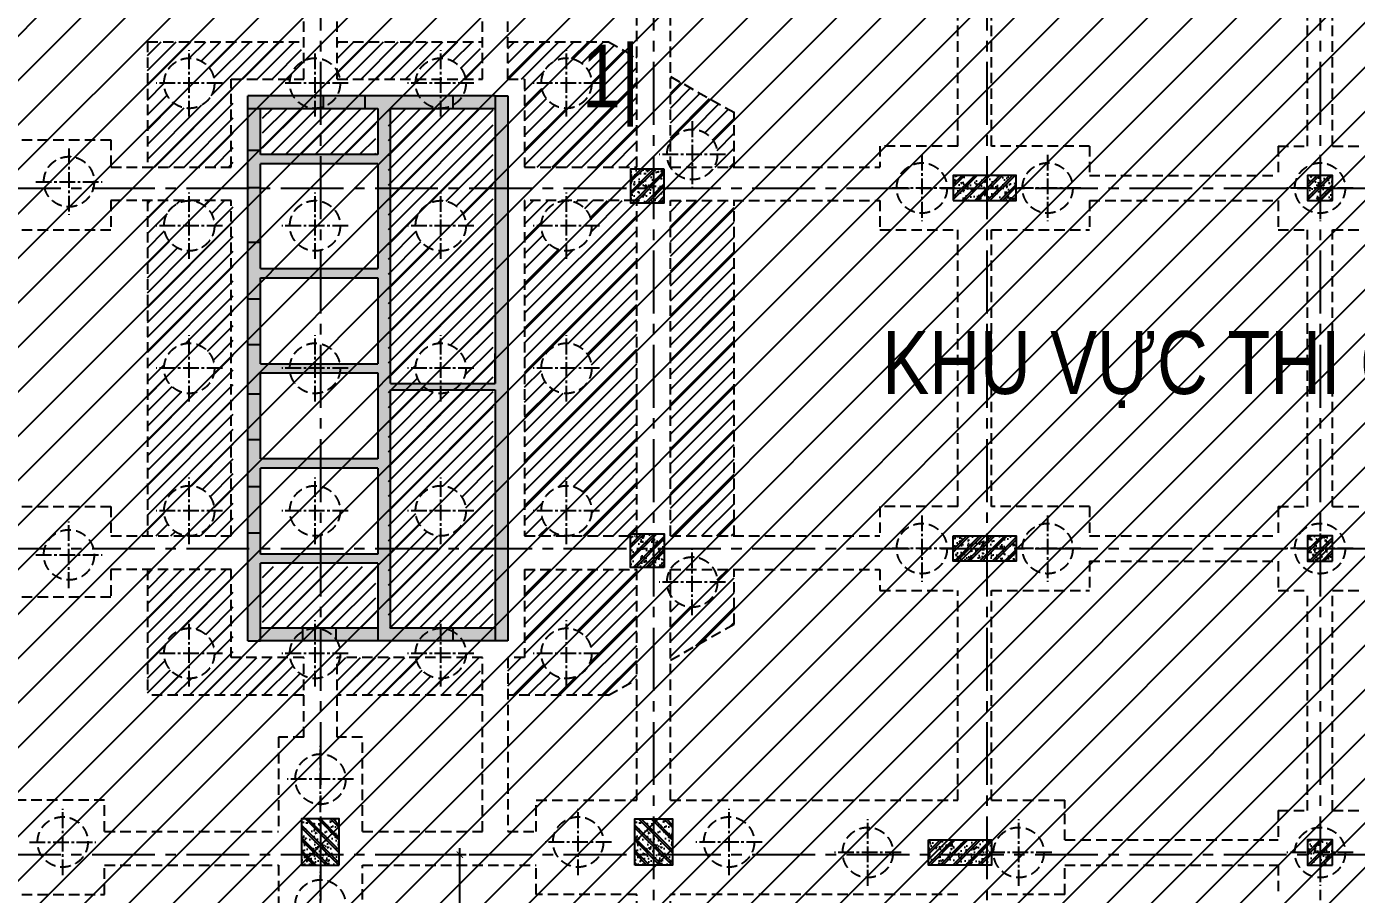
# Model space of a CAD drawing. Extents: x 71 to 3057337, y -14 to 345257.
# Drawn here: x 2938192 to 2969922, y 289256 to 309957 of the extents above; entities that cross this region are included whole.
import ezdxf
from ezdxf.enums import TextEntityAlignment as Align

# ---------------------------------------------------------------- set-up
doc = ezdxf.new("R2010")
doc.units = 0
doc.header["$LTSCALE"] = 1000
doc.header["$MEASUREMENT"] = 0
doc.header["$PDMODE"] = 3
doc.linetypes.add('CENTER2', pattern=[1.125, 0.75, -0.125, 0.125, -0.125])
doc.linetypes.add('HIDDEN', pattern=[0.375, 0.25, -0.125])
doc.layers.get('0').update_dxf_attribs({"linetype": 'CONTINUOUS'})
doc.layers.get('Defpoints').update_dxf_attribs({"linetype": 'CONTINUOUS'})
for name, color, linetype in [('03BORDER', 3, 'CONTINUOUS'), ('CDC.01.AXIS', 160, 'CENTER2'), ('CDC.02.DIM', 1, 'CONTINUOUS'), ('CDC.04.HIDDEN', 8, 'HIDDEN'), ('CDC.09.COLUMN', 4, 'CONTINUOUS'), ('CDC.10.HATCH', 9, 'CONTINUOUS'), ('CDC.16.BIGTEXT', 6, 'CONTINUOUS')]:
    doc.layers.add(name, color=color, linetype=linetype)
doc.styles.add('ARIAL', font='arial.ttf', dxfattribs={"width": 0.6})
doc.dimstyles.new('D150', dxfattribs={"dimscale": 150, "dimtxt": 2.5, "dimasz": 1, "dimexe": 1, "dimexo": 0, "dimgap": 1, "dimtad": 1, "dimdec": 0, "dimdsep": 46, "dimtxsty": 'ARIAL', "dimblk": 'ARCHTICK', "dimcen": 1, "dimdle": 1, "dimclrd": 1, "dimclre": 1, "dimclrt": 2, "dimadec": 0, "dimazin": 0, "dimtfac": 0.00072, "dimtdec": 0, "dimtix": 1, "dimtmove": 2, "dimatfit": 3, "dimldrblk": 'ARCHTICK', "dimfxl": 1, "dimtolj": 1, "dimlwd": -1, "dimlwe": -1, "dimarcsym": 0})
pattern_1 = [(45, (-322837.27, 0), (-176.776695, 176.776695), [])]
pattern_2 = [(50, (-323337.27, 0), (358.63009, -31.376067), [37.5, -412.5]), (355, (-323337.27, 0), (-69.37567, 376.09607), [30, -330]), (100.4514, (-323307.4, -2.6), (289.25469, 344.71977), [31.870095, -350.571056]), (46.1842, (-323337.27, 100), (533.62052, -82.75951), [56.25, -618.75]), (96.6356, (-323292.8, 93.1), (467.33135, 487.05894), [47.80514, -525.8565]), (351.1842, (-323337.3, 100), (467.33097, 487.0593), [45, -495]), (21, (-323287.27, 75), (298.453526, -201.309445), [37.5, -412.5]), (326, (-323287.27, 75), (121.657666, 362.57502), [30, -330]), (71.4514, (-323262.4, 58.22), (420.111314, 161.26525), [31.870095, -350.571056]), (37.5, (-323337.27, 0), (6.079928, 166.446927), [0, -326, 0, -335, 0, -331.25]), (7.5, (-323337.27, 0), (131.534769, 197.205856), [0, -191, 0, -318.5, 0, -126.25]), (327.5, (-323448.77, 0), (266.911218, -11.277436), [0, -125, 0, -390, 0, -517.5]), (317.5, (-323498.77, 0), (291.593085, 50.05249), [0, -162.5, 0, -259, 0, -367.5]), (45, (-323337.27, 0), (-150.26019, 150.26019), []), (45, (-323337.27, 61.25), (-150.26019, 150.26019), [])]
pattern_3 = [(50, (-323387.27, 0), (358.63009, -31.376067), [37.5, -412.5]), (355, (-323387.27, 0), (-69.37567, 376.09607), [30, -330]), (100.4514, (-323357.4, -2.6), (289.25469, 344.71977), [31.870095, -350.571056]), (46.1842, (-323387.27, 100), (533.62052, -82.75951), [56.25, -618.75]), (96.6356, (-323342.8, 93.1), (467.33135, 487.05894), [47.80514, -525.8565]), (351.1842, (-323387.3, 100), (467.33097, 487.0593), [45, -495]), (21, (-323337.27, 75), (298.453526, -201.309445), [37.5, -412.5]), (326, (-323337.27, 75), (121.657666, 362.57502), [30, -330]), (71.4514, (-323312.4, 58.22), (420.111314, 161.26525), [31.870095, -350.571056]), (37.5, (-323387.27, 0), (6.079928, 166.446927), [0, -326, 0, -335, 0, -331.25]), (7.5, (-323387.27, 0), (131.534769, 197.205856), [0, -191, 0, -318.5, 0, -126.25]), (327.5, (-323498.77, 0), (266.911218, -11.277436), [0, -125, 0, -390, 0, -517.5]), (317.5, (-323548.77, 0), (291.593085, 50.05249), [0, -162.5, 0, -259, 0, -367.5]), (45, (-323387.27, 0), (-150.26019, 150.26019), []), (45, (-323387.27, 61.25), (-150.26019, 150.26019), [])]
pattern_4 = [(50, (-323087.27, 0), (358.63009, -31.376067), [37.5, -412.5]), (355, (-323087.27, 0), (-69.37567, 376.09607), [30, -330]), (100.4514, (-323057.4, -2.6), (289.25469, 344.71977), [31.870095, -350.571056]), (46.1842, (-323087.27, 100), (533.62052, -82.75951), [56.25, -618.75]), (96.6356, (-323042.8, 93.1), (467.33135, 487.05894), [47.80514, -525.8565]), (351.1842, (-323087.3, 100), (467.33097, 487.0593), [45, -495]), (21, (-323037.27, 75), (298.453526, -201.309445), [37.5, -412.5]), (326, (-323037.27, 75), (121.657666, 362.57502), [30, -330]), (71.4514, (-323012.4, 58.22), (420.111314, 161.26525), [31.870095, -350.571056]), (37.5, (-323087.27, 0), (6.079928, 166.446927), [0, -326, 0, -335, 0, -331.25]), (7.5, (-323087.27, 0), (131.534769, 197.205856), [0, -191, 0, -318.5, 0, -126.25]), (327.5, (-323198.77, 0), (266.911218, -11.277436), [0, -125, 0, -390, 0, -517.5]), (317.5, (-323248.77, 0), (291.593085, 50.05249), [0, -162.5, 0, -259, 0, -367.5]), (45, (-323087.27, 0), (-150.26019, 150.26019), []), (45, (-323087.27, 61.25), (-150.26019, 150.26019), [])]
pattern_5 = [(45, (-322187.27, 0), (-176.776695, 176.776695), [])]

# ---------------------------------------------------------------- blocks, each defined once
blk = doc.blocks.new('_ARCHTICK')
at = {"color": 0, "linetype": 'ByBlock', "const_width": 0.15}
blk.add_lwpolyline([(-0.5, -0.5), (0.5, 0.5)], dxfattribs=at)
blk = doc.blocks.new('*D333')
at = {"layer": 'CDC.02.DIM', "color": 1, "transparency": 16777216}
for p, q in [((2948530, 286997), (2948530, 290356)), ((2947745, 290206), (2948680, 290206)), ((2947745, 287147), (2948680, 287147))]:
    blk.add_line(p, q, dxfattribs=at)
at = {"layer": 'Defpoints', "color": 0, "transparency": 16777216}
for p in [(2947745, 290206), (2948530, 290206), (2947745, 287147)]:
    blk.add_point(p, dxfattribs=at)
at = {"layer": 'CDC.02.DIM', "color": 1, "transparency": 16777216, "xscale": 150, "yscale": 150, "zscale": 150}
for p, rotation in [((2948530, 290206), 90), ((2948530, 287147), 270)]:
    blk.add_blockref('_ARCHTICK', p, dxfattribs=dict(at, rotation=rotation))
at = {"layer": 'CDC.02.DIM', "color": 2, "transparency": 16777216, "insert": (2948188, 288676), "char_height": 375, "attachment_point": 5, "rotation": 90, "style": 'ARIAL'}
blk.add_mtext('\\A1;3060', dxfattribs=at)
blk = doc.blocks.new('7.95M')
at = {"layer": 'CDC.10.HATCH'}
h = blk.add_hatch(dxfattribs=at)
h.set_pattern_fill('ANSI31', color=256, scale=2000, style=0)
h.set_pattern_definition(pattern_1)
h.paths.add_polyline_path([(1433942, -83958), (1430262, -83958), (1430262, -86948), (1432312, -86948), (1432312, -84848), (1433671, -84848, -0.213373), (1433942, -84440)])
h.paths.add_polyline_path([(1431862, -84948, -1), (1430662, -84948, -1)], flags=16)
h.paths.add_polyline_path([(1432312, -87748), (1431262, -87748), (1431262, -87748, -0.414214), (1431862, -88348, -1), (1430662, -88348, -0.414214), (1431262, -87748), (1431262, -87748), (1430262, -87748), (1430262, -95748), (1431256, -95748, -0.410929), (1430662, -95148, -1), (1431862, -95148, -0.410929), (1431269, -95748), (1432312, -95748)])
h.paths.add_polyline_path([(1431862, -91748, -1), (1430662, -91748, -1)], flags=16)
h.paths.add_polyline_path([(1432312, -96548), (1430262, -96548), (1430262, -99548), (1433942, -99548), (1433942, -99055, -0.21337), (1433671, -98648), (1432312, -98648)])
h.paths.add_polyline_path([(1431862, -98548, -1), (1430662, -98548, -1)], flags=16)
edge = h.paths.add_edge_path()
edge.add_line((1434792, -83958), (1434792, -84667))
edge.add_arc((1434262, -84948), 600, 9.5934, 27.9468, ccw=False)
edge.add_line((1434854, -84848), (1436671, -84848))
edge.add_arc((1437262, -84948), 600, 9.5934, 170.4066, ccw=False)
edge.add_line((1437854, -84848), (1438212, -84848))
edge.add_line((1438212, -84848), (1438212, -83958))
edge.add_line((1438212, -83958), (1434792, -83958))
edge = h.paths.add_edge_path()
edge.add_line((1434792, -98829), (1434792, -99548))
edge.add_line((1434792, -99548), (1438212, -99548))
edge.add_line((1438212, -99548), (1438212, -98648))
edge.add_line((1438212, -98648), (1437854, -98648))
edge.add_arc((1437262, -98548), 600, 189.5941, 350.4059, ccw=False)
edge.add_line((1436671, -98648), (1434854, -98648))
edge.add_arc((1434262, -98548), 600, 332.0532, 350.4059, ccw=False)
h = blk.add_hatch(dxfattribs=at)
h.set_pattern_fill('ANSI31', color=256, scale=2000, style=0)
h.set_pattern_definition(pattern_5)
h.paths.add_polyline_path([(1441942, -84340), (1441262, -83958), (1438862, -83958), (1438862, -84848), (1439262, -84848), (1439262, -86948), (1441942, -86948)])
h.paths.add_polyline_path([(1439662, -84948, -1), (1440862, -84948, -1)], flags=16)
h.paths.add_polyline_path([(1444262, -85644), (1442742, -84790), (1442742, -86348, -0.767797), (1443862, -86648, -0.131634), (1443782, -86948), (1444262, -86948)])
h.paths.add_polyline_path([(1439741, -86920), (1442048, -86920), (1442048, -86183), (1439741, -86183)], flags=9)
h = blk.add_hatch(dxfattribs=at)
h.set_pattern_fill('CHAU-01', color=256, scale=50, style=0, pattern_type=2)
h.set_pattern_definition([(50, (-322787.27, 0), (358.63009, -31.376067), [37.5, -412.5]), (355, (-322787.27, 0), (-69.37567, 376.09607), [30, -330]), (100.4514, (-322757.4, -2.6), (289.25469, 344.71977), [31.870095, -350.571056]), (46.1842, (-322787.27, 100), (533.62052, -82.75951), [56.25, -618.75]), (96.6356, (-322742.8, 93.1), (467.33135, 487.05894), [47.80514, -525.8565]), (351.1842, (-322787.3, 100), (467.33097, 487.0593), [45, -495]), (21, (-322737.27, 75), (298.453526, -201.309445), [37.5, -412.5]), (326, (-322737.27, 75), (121.657666, 362.57502), [30, -330]), (71.4514, (-322712.4, 58.22), (420.111314, 161.26525), [31.870095, -350.571056]), (37.5, (-322787.27, 0), (6.079928, 166.446927), [0, -326, 0, -335, 0, -331.25]), (7.5, (-322787.27, 0), (131.534769, 197.205856), [0, -191, 0, -318.5, 0, -126.25]), (327.5, (-322898.77, 0), (266.911218, -11.277436), [0, -125, 0, -390, 0, -517.5]), (317.5, (-322948.77, 0), (291.593085, 50.05249), [0, -162.5, 0, -259, 0, -367.5]), (45, (-322787.27, 0), (-150.26019, 150.26019), []), (45, (-322787.27, 61.25), (-150.26019, 150.26019), [])])
h.paths.add_polyline_path([(1434761, -97948), (1433963, -97948), (1433963, -98248), (1434761, -98248)], flags=17)
h.paths.add_polyline_path([(1432962, -98248), (1432962, -96398), (1435762, -96398), (1435762, -97948), (1435762, -98248), (1437560, -98248), (1437560, -97948), (1436062, -97948), (1436062, -92258), (1438562, -92258), (1438562, -98248), (1438862, -98248), (1438862, -85248), (1438562, -85248), (1438562, -92108), (1436062, -92108), (1436062, -86648), (1436062, -85548), (1437562, -85548), (1437562, -85248), (1435462, -85248), (1435462, -85548), (1435762, -85548), (1435762, -86648), (1432962, -86648), (1432962, -85548), (1434462, -85548), (1434462, -85248), (1432662, -85248), (1432662, -87443), (1432962, -87443), (1432962, -86868), (1435762, -86868), (1435762, -89368), (1432962, -89368), (1432962, -88743), (1432662, -88743), (1432662, -90088), (1432962, -90088), (1432962, -89588), (1435762, -89588), (1435762, -91638), (1432962, -91638), (1432962, -91188), (1432662, -91188), (1432662, -92358), (1432962, -92358), (1432962, -91858), (1435762, -91858), (1435762, -93908), (1432962, -93908), (1432962, -93458), (1432662, -93458), (1432662, -94578), (1432962, -94578), (1432962, -94128), (1435762, -94128), (1435762, -96178), (1432962, -96178), (1432962, -95678), (1432662, -95678), (1432662, -98248)])
h = blk.add_hatch(dxfattribs=at)
h.set_pattern_fill('CHAU-01', color=256, scale=50, style=0, pattern_type=2)
h.set_pattern_definition([(50, (-322787.27, 0), (358.63009, -31.376067), [37.5, -412.5]), (355, (-322787.27, 0), (-69.37567, 376.09607), [30, -330]), (100.4514, (-322757.4, -2.6), (289.25469, 344.71977), [31.870095, -350.571056]), (46.1842, (-322787.27, 100), (533.62052, -82.75951), [56.25, -618.75]), (96.6356, (-322742.8, 93.1), (467.33135, 487.05894), [47.80514, -525.8565]), (351.1842, (-322787.3, 100), (467.33097, 487.0593), [45, -495]), (21, (-322737.27, 75), (298.453526, -201.309445), [37.5, -412.5]), (326, (-322737.27, 75), (121.657666, 362.57502), [30, -330]), (71.4514, (-322712.4, 58.22), (420.111314, 161.26525), [31.870095, -350.571056]), (37.5, (-322787.27, 0), (6.079928, 166.446927), [0, -326, 0, -335, 0, -331.25]), (7.5, (-322787.27, 0), (131.534769, 197.205856), [0, -191, 0, -318.5, 0, -126.25]), (327.5, (-322898.77, 0), (266.911218, -11.277436), [0, -125, 0, -390, 0, -517.5]), (317.5, (-322948.77, 0), (291.593085, 50.05249), [0, -162.5, 0, -259, 0, -367.5]), (45, (-322787.27, 0), (-150.26019, 150.26019), []), (45, (-322787.27, 61.25), (-150.26019, 150.26019), [])])
h.paths.add_polyline_path([(1435462, -85248), (1434462, -85248), (1434462, -85548), (1435462, -85548)])
h.paths.add_polyline_path([(1438562, -85248), (1437562, -85248), (1437562, -85548), (1438562, -85548)])
h.paths.add_polyline_path([(1432962, -87448), (1432662, -87448), (1432662, -88743), (1432962, -88743)])
h.paths.add_polyline_path([(1432962, -90088), (1432662, -90088), (1432662, -91188), (1432962, -91188)])
h.paths.add_polyline_path([(1432962, -92358), (1432662, -92358), (1432662, -93458), (1432962, -93458)])
h.paths.add_polyline_path([(1432962, -94578), (1432662, -94578), (1432662, -95678), (1432962, -95678)])
h.paths.add_polyline_path([(1433963, -97948), (1432962, -97948), (1432962, -98248), (1433963, -98248)])
h.paths.add_polyline_path([(1435762, -97948), (1434761, -97948), (1434761, -98248), (1435762, -98248)])
h.paths.add_polyline_path([(1438562, -97948), (1437560, -97948), (1437560, -98248), (1438562, -98248)])
h = blk.add_hatch(dxfattribs=at)
h.set_pattern_fill('ANSI31', color=256, scale=2000, style=0)
h.set_pattern_definition(pattern_1)
h.paths.add_polyline_path([(1434342, -96478), (1433012, -96478), (1433012, -97948), (1434113, -97948), (1434113, -97948), (1434222, -97948), (1434222, -97948), (1434342, -97948)])
h.paths.add_polyline_path([(1435712, -96478), (1434342, -96478), (1434342, -97948), (1434711, -97948), (1435712, -97948)])
h.paths.add_polyline_path([(1434342, -85548), (1433012, -85548), (1433012, -86648), (1434342, -86648)])
h.paths.add_polyline_path([(1435712, -85548), (1434342, -85548), (1434342, -86648), (1435712, -86648)])
h.paths.add_polyline_path([(1438512, -87448), (1436012, -87448), (1436012, -96048), (1438512, -96048)])
h.paths.add_polyline_path([(1437862, -91748, -1), (1436662, -91748, -1)], flags=16)
h.paths.add_polyline_path([(1437862, -95148, -1), (1436662, -95148, -1)], flags=16)
h.paths.add_polyline_path([(1438512, -96048), (1436012, -96048), (1436012, -97948), (1438512, -97948)])
edge = h.paths.add_edge_path()
edge.add_arc((1437262, -88348), 600, 0, 360)
h.paths.add_polyline_path([(1438512, -85548), (1436012, -85548), (1436012, -87448), (1438512, -87448)])
h = blk.add_hatch(dxfattribs=at)
h.set_pattern_fill('CHAU-01', color=256, scale=50, style=0, pattern_type=2)
h.set_pattern_definition(pattern_4)
h.paths.add_polyline_path([(1442342, -86998), (1441793, -86998), (1441793, -87448), (1442342, -87448)])
h.paths.add_polyline_path([(1442342, -87448), (1441793, -87448), (1441793, -87798), (1442342, -87798)])
h.paths.add_polyline_path([(1442593, -87448), (1442342, -87448), (1442342, -87798), (1442593, -87798)])
h.paths.add_polyline_path([(1442593, -86998), (1442342, -86998), (1442342, -87448), (1442593, -87448)])
h = blk.add_hatch(dxfattribs=at)
h.set_pattern_fill('CHAU-01', color=256, scale=50, style=0, pattern_type=2)
h.set_pattern_definition(pattern_3)
h.paths.add_polyline_path([(1449492, -87748), (1450883, -87748), (1450883, -87398), (1449492, -87398)])
h.paths.add_polyline_path([(1449492, -87398), (1450883, -87398), (1450883, -87148), (1449492, -87148)])
h.paths.add_polyline_path([(1450883, -87398), (1450992, -87398), (1450992, -87148), (1450883, -87148)])
h.paths.add_polyline_path([(1450883, -87748), (1450992, -87748), (1450992, -87398), (1450883, -87398)])
h = blk.add_hatch(dxfattribs=at)
h.set_pattern_fill('CHAU-01', color=256, scale=50, style=0, pattern_type=2)
h.set_pattern_definition(pattern_2)
h.paths.add_polyline_path([(1458542, -87148), (1457942, -87148), (1457942, -87748), (1458542, -87748)])
h = blk.add_hatch(dxfattribs=at)
h.set_pattern_fill('ANSI31', color=256, scale=2000, style=0)
h.set_pattern_definition(pattern_5)
h.paths.add_polyline_path([(1441942, -87798), (1441793, -87798), (1441793, -87748), (1440262, -87748), (1440262, -87748, -0.414214), (1440862, -88348, -1), (1439662, -88348, -0.414214), (1440262, -87748), (1440262, -87748), (1439262, -87748), (1439262, -95748), (1440256, -95748, -0.410929), (1439662, -95148, -1), (1440862, -95148, -0.410929), (1440269, -95748), (1441793, -95748), (1441793, -95698), (1441942, -95698)])
h.paths.add_polyline_path([(1439662, -91748, -1), (1440862, -91748, -1)], flags=16)
h.paths.add_polyline_path([(1444262, -87748), (1442742, -87748), (1442742, -95748), (1444262, -95748)])
h.paths.add_polyline_path([(1441943, -92599), (1441943, -89942), (1441205, -89942), (1441205, -92599)], flags=9)
h.paths.add_polyline_path([(1439997, -92424), (1439997, -90117), (1439260, -90117), (1439260, -92424)], flags=9)
h.paths.add_polyline_path([(1439741, -95720), (1442048, -95720), (1442048, -94983), (1439741, -94983)], flags=9)
h = blk.add_hatch(dxfattribs=at)
h.set_pattern_fill('CHAU-01', color=256, scale=50, style=0, pattern_type=2)
h.set_pattern_definition(pattern_4)
h.paths.add_polyline_path([(1442342, -95698), (1441793, -95698), (1441793, -96048), (1442342, -96048)])
h.paths.add_polyline_path([(1442342, -96048), (1441793, -96048), (1441793, -96498), (1442342, -96498)])
h.paths.add_polyline_path([(1442593, -96048), (1442342, -96048), (1442342, -96498), (1442593, -96498)])
h.paths.add_polyline_path([(1442593, -95698), (1442342, -95698), (1442342, -96048), (1442593, -96048)])
h = blk.add_hatch(dxfattribs=at)
h.set_pattern_fill('CHAU-01', color=256, scale=50, style=0, pattern_type=2)
h.set_pattern_definition(pattern_3)
h.paths.add_polyline_path([(1449492, -95748), (1450883, -95748), (1450883, -96098), (1449492, -96098)])
h.paths.add_polyline_path([(1449492, -96098), (1450883, -96098), (1450883, -96348), (1449492, -96348)])
h.paths.add_polyline_path([(1450883, -96098), (1450992, -96098), (1450992, -96348), (1450883, -96348)])
h.paths.add_polyline_path([(1450883, -95748), (1450992, -95748), (1450992, -96098), (1450883, -96098)])
h = blk.add_hatch(dxfattribs=at)
h.set_pattern_fill('CHAU-01', color=256, scale=50, style=0, pattern_type=2)
h.set_pattern_definition(pattern_2)
h.paths.add_polyline_path([(1458542, -95748), (1457942, -95748), (1457942, -96348), (1458542, -96348)])
h = blk.add_hatch(dxfattribs=at)
h.set_pattern_fill('ANSI31', color=256, scale=2000, style=0)
h.set_pattern_definition(pattern_5)
h.paths.add_polyline_path([(1441942, -96548), (1439262, -96548), (1439262, -98648), (1438862, -98648), (1438862, -99548), (1441262, -99548), (1441942, -99163)])
h.paths.add_polyline_path([(1440862, -98548, -1), (1439662, -98548, -1)], flags=16)
h.paths.add_polyline_path([(1444262, -96548), (1443782, -96548, -0.131671), (1443862, -96848, -0.767797), (1442742, -97147), (1442742, -98711), (1444262, -97851)])
h = blk.add_hatch(dxfattribs=at)
h.set_pattern_fill('CHAU-01', color=256, scale=50, style=0, pattern_type=2)
h.set_pattern_definition([(310, (-331037.27, -183495.4), (358.63009, 31.376067), [37.5, -412.5]), (5, (-331037.27, -183495.4), (-69.37567, -376.09607), [30, -330]), (259.5486, (-331007.4, -183492.77), (289.25469, -344.71977), [31.870095, -350.571056]), (313.8158, (-331037.27, -183595.4), (533.62052, 82.75951), [56.25, -618.75]), (263.3644, (-330992.8, -183588.5), (467.33135, -487.05894), [47.80514, -525.8565]), (8.8158, (-331037.3, -183595.4), (467.33097, -487.0593), [45, -495]), (339, (-330987.27, -183570.4), (298.453526, 201.309445), [37.5, -412.5]), (34, (-330987.27, -183570.4), (121.657666, -362.57502), [30, -330]), (288.5486, (-330962.4, -183553.6), (420.111314, -161.26525), [31.870095, -350.571056]), (322.5, (-331037.27, -183495.39), (6.079928, -166.446927), [0, -326, 0, -335, 0, -331.25]), (352.5, (-331037.27, -183495.39), (131.534769, -197.205856), [0, -191, 0, -318.5, 0, -126.25]), (32.5, (-331148.77, -183495.39), (266.911218, 11.277436), [0, -125, 0, -390, 0, -517.5]), (42.5, (-331198.77, -183495.39), (291.593085, -50.05249), [0, -162.5, 0, -259, 0, -367.5]), (315, (-331037.27, -183495.39), (-150.26019, -150.26019), []), (315, (-331037.27, -183556.64), (-150.26019, -150.26019), [])])
h.paths.add_polyline_path([(1434392, -103598), (1433942, -103598), (1433942, -103348), (1434392, -103348)])
h.paths.add_polyline_path([(1434392, -103348), (1433942, -103348), (1433942, -102498), (1434392, -102498)])
h.paths.add_polyline_path([(1434842, -103348), (1434392, -103348), (1434392, -102498), (1434842, -102498)])
h.paths.add_polyline_path([(1434842, -103598), (1434392, -103598), (1434392, -103348), (1434842, -103348)])
h = blk.add_hatch(dxfattribs=at)
h.set_pattern_fill('CHAU-01', color=256, scale=50, style=0, pattern_type=2)
h.set_pattern_definition([(310, (-323087.27, -183495.4), (358.63009, 31.376067), [37.5, -412.5]), (5, (-323087.27, -183495.4), (-69.37567, -376.09607), [30, -330]), (259.5486, (-323057.4, -183492.77), (289.25469, -344.71977), [31.870095, -350.571056]), (313.8158, (-323087.27, -183595.4), (533.62052, 82.75951), [56.25, -618.75]), (263.3644, (-323042.8, -183588.5), (467.33135, -487.05894), [47.80514, -525.8565]), (8.8158, (-323087.3, -183595.4), (467.33097, -487.0593), [45, -495]), (339, (-323037.27, -183570.4), (298.453526, 201.309445), [37.5, -412.5]), (34, (-323037.27, -183570.4), (121.657666, -362.57502), [30, -330]), (288.5486, (-323012.4, -183553.6), (420.111314, -161.26525), [31.870095, -350.571056]), (322.5, (-323087.27, -183495.39), (6.079928, -166.446927), [0, -326, 0, -335, 0, -331.25]), (352.5, (-323087.27, -183495.39), (131.534769, -197.205856), [0, -191, 0, -318.5, 0, -126.25]), (32.5, (-323198.77, -183495.39), (266.911218, 11.277436), [0, -125, 0, -390, 0, -517.5]), (42.5, (-323248.77, -183495.39), (291.593085, -50.05249), [0, -162.5, 0, -259, 0, -367.5]), (315, (-323087.27, -183495.39), (-150.26019, -150.26019), []), (315, (-323087.27, -183556.64), (-150.26019, -150.26019), [])])
h.paths.add_polyline_path([(1442342, -103598), (1441892, -103598), (1441892, -103348), (1442342, -103348)])
h.paths.add_polyline_path([(1442342, -103348), (1441892, -103348), (1441892, -102498), (1442342, -102498)])
h.paths.add_polyline_path([(1442792, -103348), (1442342, -103348), (1442342, -102498), (1442792, -102498)])
h.paths.add_polyline_path([(1442792, -103598), (1442342, -103598), (1442342, -103348), (1442792, -103348)])
h = blk.add_hatch(dxfattribs=at)
h.set_pattern_fill('CHAU-01', color=256, scale=50, style=0, pattern_type=2)
h.set_pattern_definition(pattern_3)
h.paths.add_polyline_path([(1448902, -102998), (1450292, -102998), (1450292, -103348), (1448902, -103348)])
h.paths.add_polyline_path([(1448902, -103348), (1450292, -103348), (1450292, -103598), (1448902, -103598)])
h.paths.add_polyline_path([(1450292, -103348), (1450402, -103348), (1450402, -103598), (1450292, -103598)])
h.paths.add_polyline_path([(1450292, -102998), (1450402, -102998), (1450402, -103348), (1450292, -103348)])
h = blk.add_hatch(dxfattribs=at)
h.set_pattern_fill('CHAU-01', color=256, scale=50, style=0, pattern_type=2)
h.set_pattern_definition(pattern_2)
h.paths.add_polyline_path([(1458542, -102998), (1457942, -102998), (1457942, -103598), (1458542, -103598)])
at = {"layer": 'CDC.01.AXIS', "ltscale": 2}
for p, q in [((1434392, -61938), (1434392, -120474)), ((1442342, -61938), (1442342, -120474)), ((1450292, -61938), (1450292, -120474)), ((1458242, -61938), (1458242, -120474)), ((1410944, -87448), (1517957, -87448)), ((1410944, -96048), (1517957, -96048)), ((1410944, -103348), (1517957, -103348))]:
    blk.add_line(p, q, dxfattribs=at)
at = {"layer": 'CDC.01.AXIS', "ltscale": 0.5}
for p, q in [((1431262, -85740), (1431262, -84156)), ((1434262, -85740), (1434262, -84156)), ((1437262, -85740), (1437262, -84156)), ((1440262, -85740), (1440262, -84156)), ((1432054, -84948), (1430470, -84948)), ((1435054, -84948), (1433470, -84948)), ((1438054, -84948), (1436470, -84948)), ((1441054, -84948), (1439470, -84948)), ((1443262, -85856), (1443262, -87440)), ((1428392, -86506), (1428392, -88090)), ((1444054, -86648), (1442470, -86648)), ((1448742, -86656), (1448742, -88240)), ((1451742, -86656), (1451742, -88240)), ((1458242, -86656), (1458242, -88240)), ((1427600, -87298), (1429184, -87298)), ((1431262, -89140), (1431262, -87556)), ((1434262, -89140), (1434262, -87556)), ((1437262, -89140), (1437262, -87556)), ((1440262, -89140), (1440262, -87556)), ((1449534, -87448), (1447950, -87448)), ((1452534, -87448), (1450950, -87448)), ((1459034, -87448), (1457450, -87448)), ((1432054, -88348), (1430470, -88348)), ((1435054, -88348), (1433470, -88348)), ((1438054, -88348), (1436470, -88348)), ((1441054, -88348), (1439470, -88348)), ((1431262, -92540), (1431262, -90956)), ((1434262, -92540), (1434262, -90956)), ((1437262, -92540), (1437262, -90956)), ((1440262, -92540), (1440262, -90956)), ((1432054, -91748), (1430470, -91748)), ((1435054, -91748), (1433470, -91748)), ((1438054, -91748), (1436470, -91748)), ((1441054, -91748), (1439470, -91748)), ((1431262, -95940), (1431262, -94356)), ((1434262, -95940), (1434262, -94356)), ((1437262, -95940), (1437262, -94356)), ((1440262, -95940), (1440262, -94356)), ((1432054, -95148), (1430470, -95148)), ((1435054, -95148), (1433470, -95148)), ((1438054, -95148), (1436470, -95148)), ((1441054, -95148), (1439470, -95148)), ((1428392, -96990), (1428392, -95406)), ((1448742, -95256), (1448742, -96840)), ((1451742, -95256), (1451742, -96840)), ((1458242, -95256), (1458242, -96840)), ((1443262, -97640), (1443262, -96056)), ((1449534, -96048), (1447950, -96048)), ((1452534, -96048), (1450950, -96048)), ((1459034, -96048), (1457450, -96048)), ((1427600, -96198), (1429184, -96198)), ((1444054, -96848), (1442470, -96848)), ((1431262, -99340), (1431262, -97756)), ((1434262, -99340), (1434262, -97756)), ((1437262, -99340), (1437262, -97756)), ((1440262, -99340), (1440262, -97756)), ((1432054, -98548), (1430470, -98548)), ((1435054, -98548), (1433470, -98548)), ((1438054, -98548), (1436470, -98548)), ((1441054, -98548), (1439470, -98548)), ((1434392, -102340), (1434392, -100756)), ((1435184, -101548), (1433600, -101548)), ((1428242, -103840), (1428242, -102256)), ((1440542, -103840), (1440542, -102256)), ((1444142, -103840), (1444142, -102256)), ((1447452, -104090), (1447452, -102506)), ((1451052, -104090), (1451052, -102506)), ((1458242, -102506), (1458242, -104090)), ((1427450, -103048), (1429034, -103048)), ((1441334, -103048), (1439750, -103048)), ((1444934, -103048), (1443350, -103048)), ((1448244, -103298), (1446660, -103298)), ((1451844, -103298), (1450260, -103298)), ((1459034, -103298), (1457450, -103298)), ((1434392, -105340), (1434392, -103756))]:
    blk.add_line(p, q, dxfattribs=at)
at = {"layer": 'CDC.04.HIDDEN'}
for p, q in [((1438262, -84848), (1438262, -80698)), ((1438862, -84848), (1438862, -80698)), ((1457942, -86448), (1457942, -81198)), ((1458542, -86448), (1458542, -81198)), ((1441942, -86948), (1441942, -81448)), ((1442742, -86948), (1442742, -81448)), ((1449602, -86448), (1449602, -81448)), ((1450402, -86448), (1450402, -81448)), ((1433992, -84848), (1433992, -82948)), ((1434792, -84848), (1434792, -82948)), ((1430262, -83958), (1433992, -83958)), ((1430262, -83958), (1430262, -86948)), ((1434792, -83958), (1438262, -83958)), ((1438862, -83958), (1441262, -83958)), ((1441262, -83958), (1441942, -84340)), ((1432262, -86948), (1432262, -84848)), ((1432262, -84848), (1433992, -84848)), ((1438862, -84848), (1439262, -84848)), ((1439262, -84848), (1439262, -86948)), ((1442742, -84790), (1444268, -85648)), ((1444262, -86948), (1444262, -85648)), ((1426892, -86298), (1429392, -86298)), ((1429392, -86298), (1429392, -86948)), ((1449602, -86448), (1447742, -86448)), ((1447742, -86448), (1447742, -86948)), ((1452742, -86448), (1450402, -86448)), ((1452742, -86448), (1452742, -87148)), ((1457242, -86448), (1457942, -86448)), ((1457242, -86448), (1457242, -87148)), ((1458542, -86448), (1459242, -86448)), ((1429392, -86948), (1432262, -86948)), ((1439262, -86948), (1441942, -86948)), ((1442742, -86948), (1447742, -86948)), ((1452742, -87148), (1457242, -87148)), ((1432262, -87748), (1429392, -87748)), ((1429392, -87748), (1429392, -88448)), ((1430262, -87748), (1430262, -95748)), ((1432262, -95748), (1432262, -87748)), ((1441942, -95748), (1441942, -87748)), ((1442742, -95748), (1442742, -87748)), ((1442742, -87748), (1447742, -87748)), ((1444262, -95748), (1444262, -87748)), ((1447742, -87748), (1447742, -88448)), ((1452742, -87748), (1452742, -88448)), ((1452742, -87748), (1457242, -87748)), ((1457242, -87748), (1457242, -88448)), ((1426892, -88448), (1429392, -88448)), ((1447742, -88448), (1449602, -88448)), ((1449602, -95048), (1449602, -88448)), ((1450402, -88448), (1452742, -88448)), ((1450402, -95048), (1450402, -88448)), ((1457242, -88448), (1457942, -88448)), ((1457942, -95048), (1457942, -88448)), ((1458542, -95048), (1458542, -88448)), ((1458542, -88448), (1459242, -88448)), ((1426892, -95048), (1429392, -95048)), ((1429392, -95048), (1429392, -95748)), ((1449602, -95048), (1447742, -95048)), ((1447742, -95048), (1447742, -95748)), ((1452742, -95048), (1450402, -95048)), ((1452742, -95048), (1452742, -95748)), ((1457242, -95048), (1457942, -95048)), ((1457242, -95048), (1457242, -95748)), ((1458542, -95048), (1459242, -95048)), ((1429392, -95748), (1432262, -95748)), ((1442742, -95748), (1447742, -95748)), ((1452742, -95748), (1457242, -95748)), ((1452742, -96348), (1452742, -97048)), ((1452742, -96348), (1457242, -96348)), ((1457242, -96348), (1457242, -97048)), ((1430262, -96548), (1430262, -99548)), ((1439262, -96548), (1441942, -96548)), ((1439262, -96548), (1439262, -98648)), ((1441942, -102048), (1441942, -96548)), ((1442742, -102048), (1442742, -96548)), ((1442742, -96548), (1447742, -96548)), ((1444262, -97848), (1444262, -96548)), ((1447742, -96548), (1447742, -97048)), ((1447742, -97048), (1449602, -97048)), ((1449602, -102048), (1449602, -97048)), ((1450402, -97048), (1452742, -97048)), ((1450402, -102048), (1450402, -97048)), ((1457242, -97048), (1457942, -97048)), ((1457942, -102298), (1457942, -97048)), ((1458542, -102298), (1458542, -97048)), ((1458542, -97048), (1459242, -97048)), ((1426892, -97198), (1429392, -97198)), ((1442742, -98711), (1444268, -97848)), ((1433992, -100548), (1433992, -98648)), ((1434792, -100548), (1434792, -98648)), ((1439262, -98648), (1438862, -98648)), ((1438862, -98648), (1438862, -102798)), ((1441262, -99548), (1441942, -99163)), ((1433992, -99548), (1430262, -99548)), ((1438262, -99548), (1434792, -99548)), ((1441262, -99548), (1438862, -99548)), ((1433392, -100548), (1433392, -102798)), ((1433992, -100548), (1433392, -100548)), ((1435392, -100548), (1434792, -100548)), ((1435392, -102798), (1435392, -100548)), ((1429242, -102048), (1426892, -102048)), ((1429242, -102798), (1429242, -102048)), ((1439542, -102798), (1439542, -102048)), ((1439542, -102048), (1441942, -102048)), ((1442742, -102048), (1449602, -102048)), ((1450402, -102048), (1452152, -102048)), ((1452152, -102998), (1452152, -102048)), ((1457242, -102298), (1457942, -102298)), ((1457242, -102298), (1457242, -102998)), ((1458542, -102298), (1459242, -102298)), ((1429242, -102798), (1433392, -102798)), ((1438862, -102798), (1439542, -102798)), ((1452152, -102998), (1457242, -102998)), ((1429242, -103598), (1433392, -103598)), ((1429242, -104298), (1429242, -103598)), ((1433392, -103598), (1433392, -105548)), ((1435392, -105548), (1435392, -103598)), ((1435392, -103598), (1439542, -103598)), ((1439542, -104298), (1439542, -103598)), ((1452152, -103598), (1457242, -103598)), ((1452152, -104298), (1452152, -103598)), ((1457242, -103598), (1457242, -104298)), ((1426892, -104298), (1429242, -104298)), ((1441942, -104298), (1439542, -104298)), ((1441942, -107707), (1441942, -104298)), ((1442742, -107707), (1442742, -104298)), ((1449602, -104298), (1442742, -104298)), ((1452152, -104298), (1450402, -104298))]:
    blk.add_line(p, q, dxfattribs=at)
for points in [[(1434792, -84848), (1438262, -84848)], [(1441892, -87748), (1439262, -87748), (1439262, -95748), (1441892, -95748)], [(1433992, -98648), (1432262, -98648), (1432262, -96548), (1429392, -96548), (1429392, -97198)], [(1435392, -102798), (1438262, -102798), (1438262, -98648), (1434792, -98648)]]:
    blk.add_lwpolyline(points, dxfattribs=at)
for centre in [(1431262, -84948), (1434262, -84948), (1437262, -84948), (1440262, -84948), (1443262, -86648), (1428392, -87298), (1448742, -87448), (1451742, -87448), (1458242, -87448), (1431262, -88348), (1434262, -88348), (1437262, -88348), (1440262, -88348), (1431262, -91748), (1434262, -91748), (1437262, -91748), (1440262, -91748), (1431262, -95148), (1434262, -95148), (1437262, -95148), (1440262, -95148), (1448742, -96048), (1451742, -96048), (1458242, -96048), (1428392, -96198), (1443262, -96848), (1431262, -98548), (1434262, -98548), (1437262, -98548), (1440262, -98548), (1434392, -101548), (1428242, -103048), (1440542, -103048), (1444142, -103048), (1447452, -103298), (1451052, -103298), (1458242, -103298), (1434392, -104548)]:
    blk.add_circle(centre, 600, dxfattribs=at)
at = {"layer": 'CDC.09.COLUMN', "ltscale": 2000}
for p, q in [((1432662, -98248), (1432662, -85248)), ((1438562, -85248), (1432662, -85248)), ((1434462, -85548), (1434462, -85248)), ((1435462, -85548), (1435462, -85248)), ((1437562, -85548), (1437562, -85248)), ((1437562, -85248), (1437562, -85248)), ((1438562, -85248), (1438562, -92108)), ((1438562, -85248), (1438862, -85248)), ((1438862, -85248), (1438862, -98248)), ((1432662, -85548), (1435762, -85548)), ((1432962, -86648), (1432962, -85548)), ((1435762, -85548), (1435762, -86648)), ((1436062, -85548), (1438562, -85548)), ((1436062, -92108), (1436062, -85548)), ((1432662, -86548), (1432962, -86548)), ((1435762, -86648), (1432962, -86648)), ((1432962, -89368), (1432962, -86868)), ((1435762, -86868), (1432962, -86868)), ((1435762, -86868), (1435762, -89368)), ((1436062, -92108), (1436062, -86648)), ((1432962, -87443), (1432662, -87443)), ((1432662, -88743), (1432962, -88743)), ((1432962, -89368), (1435762, -89368)), ((1432962, -89588), (1435762, -89588)), ((1432962, -91638), (1432962, -89588)), ((1435762, -89588), (1435762, -91638)), ((1432662, -90088), (1432962, -90088)), ((1432962, -91188), (1432662, -91188)), ((1432962, -91638), (1435762, -91638)), ((1438562, -92098), (1438562, -91398)), ((1432962, -91858), (1435762, -91858)), ((1432962, -93908), (1432962, -91858)), ((1435762, -91858), (1435762, -93908)), ((1436062, -92108), (1438562, -92108)), ((1436062, -96628), (1436062, -92258)), ((1436062, -97948), (1436062, -92258)), ((1436062, -92258), (1438562, -92258)), ((1438562, -92258), (1438562, -98248)), ((1432662, -92358), (1432962, -92358)), ((1432962, -93458), (1432662, -93458)), ((1435762, -93908), (1432962, -93908)), ((1432962, -96178), (1432962, -94128)), ((1435762, -94128), (1432962, -94128)), ((1435762, -94128), (1435762, -96178)), ((1432962, -94578), (1432662, -94578)), ((1432962, -95678), (1432662, -95678)), ((1435762, -96178), (1432962, -96178)), ((1432962, -98248), (1432962, -96398)), ((1435762, -96398), (1432962, -96398)), ((1435762, -96398), (1435762, -97948)), ((1435762, -97948), (1432962, -97948)), ((1433963, -97948), (1433963, -98248)), ((1434761, -97948), (1434063, -97948)), ((1434163, -97948), (1434272, -97948)), ((1434761, -97948), (1434761, -98248)), ((1435762, -97948), (1435762, -98248)), ((1435762, -97948), (1435762, -97948)), ((1438562, -97948), (1436062, -97948)), ((1437560, -98248), (1437560, -97948)), ((1432662, -98248), (1432962, -98248)), ((1438562, -98248), (1432962, -98248)), ((1434761, -98248), (1434063, -98248)), ((1438862, -98248), (1438562, -98248)), ((1438642, -98248), (1438642, -98248))]:
    blk.add_line(p, q, dxfattribs=at)
for points in [[(1442593, -86998), (1441793, -86998), (1441793, -87798), (1442593, -87798)], [(1449492, -87748), (1450992, -87748), (1450992, -87148), (1449492, -87148)], [(1458542, -87748), (1458542, -87148), (1457942, -87148), (1457942, -87748)], [(1442593, -96498), (1441793, -96498), (1441793, -95698), (1442593, -95698)], [(1449492, -95748), (1450992, -95748), (1450992, -96348), (1449492, -96348)], [(1458542, -96348), (1458542, -95748), (1457942, -95748), (1457942, -96348)], [(1434842, -103598), (1434842, -102498), (1433942, -102498), (1433942, -103598)], [(1441892, -103598), (1441892, -102498), (1442792, -102498), (1442792, -103598)], [(1448902, -102998), (1450402, -102998), (1450402, -103598), (1448902, -103598)], [(1458542, -103598), (1458542, -102998), (1457942, -102998), (1457942, -103598)]]:
    blk.add_lwpolyline(points, close=True, dxfattribs=at)

msp = doc.modelspace()

# ---------------------------------------------------------------- hatches: boundary and pattern name
at = {"layer": 'CDC.10.HATCH'}
h = msp.add_hatch(dxfattribs=at)
h.set_pattern_fill('ANSI31', color=256, scale=6000, style=0)
h.set_pattern_definition([(45, (6046.44, 116416.5), (-530.33009, 530.33009), [])])
h.paths.add_polyline_path([(3014304.1, 316190.9), (2934235.7, 316190.9), (2934235.7, 287145.7), (3014304.1, 287145.7)])
h.paths.add_polyline_path([(2958056.3, 300307.1), (2989134.8, 300307.1), (2989134.8, 303623.8), (2958056.3, 303623.8)], flags=24)

# ---------------------------------------------------------------- block references
at = {"layer": '03BORDER'}
msp.add_blockref('7.95M', (1510811.7, 393553.9), dxfattribs=at)

# ---------------------------------------------------------------- texts
at = {"layer": 'CDC.16.BIGTEXT', "style": 'ARIAL', "width": 0.8}
for s, p in [('1|', (2952123.8, 308779.3)), ('KHU VỰC THI CÔNG BÊ TÔNG ĐỢT 1', (2973595.6, 301942.5))]:
    msp.add_text(s, height=1500, dxfattribs=at).set_placement(p, align=Align.MIDDLE_CENTER)

# ---------------------------------------------------------------- dimensions: what is measured, and where the dimension line sits
at = {"layer": 'CDC.02.DIM'}
dim = msp.add_linear_dim(base=(2948529.5, 290206.3), p1=(2947745.2, 287146.7), p2=(2947745.2, 290206.3), angle=90, dimstyle='D150', dxfattribs=at)
dim.commit()
dim.dimension.update_dxf_attribs({"geometry": '*D333', "text_midpoint": (2948187.9, 288676.5)})

doc.saveas('drawing.dxf')
